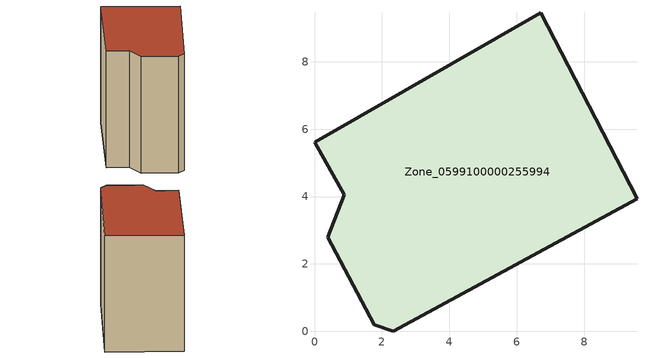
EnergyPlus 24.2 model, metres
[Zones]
Zone_0599100000255994
 floor ground (C_G): 0.88,4.05 0,5.62 6.72,9.46 9.57,3.94 2.33,0 1.77,0.19 0.39,2.79 z0
 wall outside (C_F): 1.77,0.19 2.33,0 9.57,3.94 6.72,9.46 0,5.62 0.88,4.05 0.39,2.79 1.77,0.19 z0:10.16
 roof outside (C_R): 2.33,0 9.57,3.94 6.72,9.46 0,5.62 0.88,4.05 0.39,2.79 1.77,0.19 z10.16
[BUILDING]
Pand.0599100000255994: North Axis=0; Terrain=City; Loads Convergence Tolerance Value=0.04; Temperature Convergence Tolerance Value=0.4; Solar Distribution=FullExterior; Maximum Number of Warmup Days=25; Minimum Number of Warmup Days=1
[Site:Location]
Rotterdam.The.Hague.AP_ZH_NLD Design_Conditions: Latitude=51.96; Longitude=4.45; Time Zone=1; Elevation=-4.5
[SITE:GROUNDTEMPERATURE:BUILDINGSURFACE]
18, 18, 18, 18, 18, 18, 18, 18, 18, 18, 18, 18
[MATERIAL] Thermal Absorptance=0.9; Solar Absorptance=0.7; Visible Absorptance=0.7
Name | Roughness | Thickness | Conductivity | Density | Specific Heat
G.TI.1946 | MediumSmooth | 0.15 | 1 | 540 | 1210
F.TI.1946 | Rough | 0.3 | 0.857143 | 1920 | 840
R.TI.1946 | MediumRough | 0.2 | 0.1 | 1500 | 1000
[CONSTRUCTION]
C_G: G.TI.1946
C_F: F.TI.1946
C_R: R.TI.1946
[ZONE]
Zone_0599100000255994: Type=1; Multiplier=1; Ceiling Height=Autocalculate; Volume=Autocalculate; Floor Area=autocalculate; Part of Total Floor Area=Yes
[ZONEINFILTRATION:DESIGNFLOWRATE]
Infil_Zone_0599100000255994: Zone or ZoneList or Space or SpaceList=Zone_0599100000255994; Schedule=AlwaysOn; Design Flow Rate Calculation Method=Flow/Area; Flow Rate per Floor Area=0.003; Constant Term Coefficient=1; Temperature Term Coefficient=0; Velocity Term Coefficient=0; Velocity Squared Term Coefficient=0
[HVACTEMPLATE:ZONE:IDEALLOADSAIRSYSTEM]
Zone_0599100000255994: Maximum Heating Supply Air Temperature=50; Minimum Cooling Supply Air Temperature=13; Maximum Heating Supply Air Humidity Ratio=0.0156; Minimum Cooling Supply Air Humidity Ratio=0.0077; Heating Limit=NoLimit; Cooling Limit=NoLimit; Dehumidification Control Type=ConstantSensibleHeatRatio; Cooling Sensible Heat Ratio=0.7; Dehumidification Setpoint=60; Humidification Control Type=None; Humidification Setpoint=30; Outdoor Air Method=None; Outdoor Air Flow Rate per Person=0.00944; Outdoor Air Flow Rate per Zone Floor Area=0; Outdoor Air Flow Rate per Zone=0; Demand Controlled Ventilation Type=None; Outdoor Air Economizer Type=NoEconomizer; Heat Recovery Type=None; Sensible Heat Recovery Effectiveness=0.7; Latent Heat Recovery Effectiveness=0.65
[ZONECONTROL:THERMOSTAT]
ThermostatControl_Zone_0599100000255994: Zone or ZoneList=Zone_0599100000255994; Control Type Schedule=DualSetpointControlType; Control 1=Thermostat_Zone_0599100000255994; Temperature Difference Between Cutout And Setpoint=0
[THERMOSTATSETPOINT:DUALSETPOINT]
Thermostat_Zone_0599100000255994: Heating Setpoint Temperature Schedule=HeatingSetpoint_Zone_0599100000255994; Cooling Setpoint Temperature Schedule=CoolingSetpoint_Zone_0599100000255994
[SCHEDULE:COMPACT]
HeatingSetpoint_Zone_0599100000255994: Through: 12/31, For: AllDays, Until: 24:00, 21
CoolingSetpoint_Zone_0599100000255994: Through: 12/31, For: AllDays, Until: 24:00, 24
DualSetpointControlType: Through: 12/31, For: AllDays, Until: 24:00, 4
AlwaysOn: Through: 12/31, For: AllDays, Until: 24:00, 1
